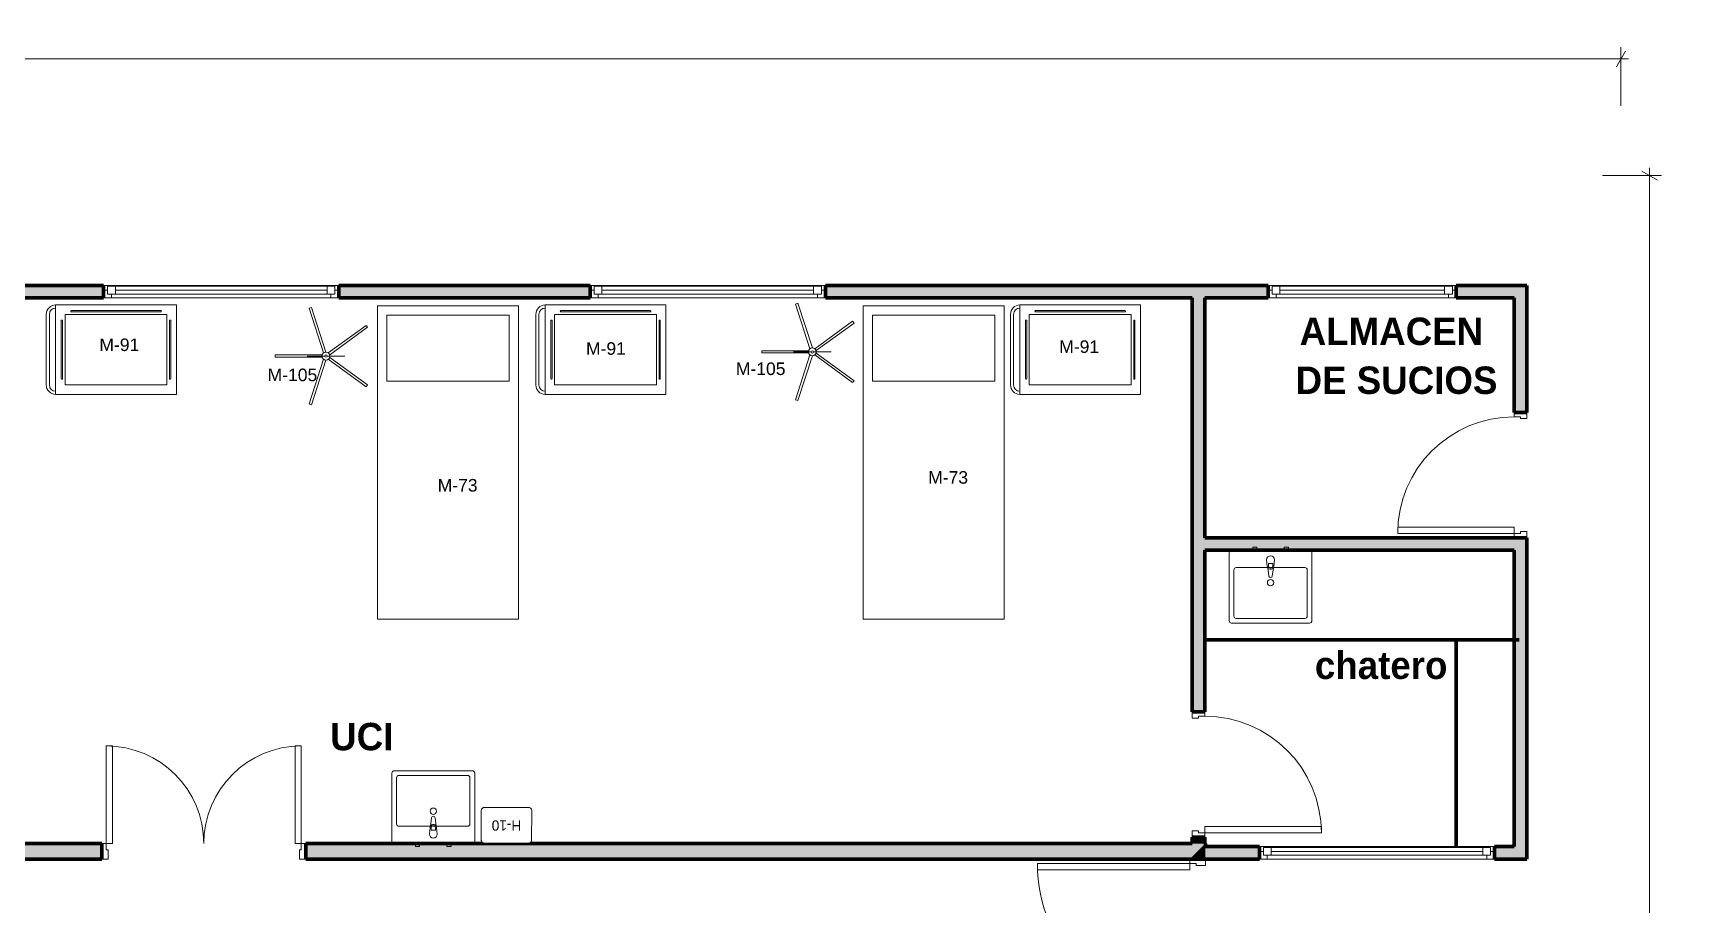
# Model space of a CAD drawing. Header units: metres. Extents: x 501.6 to 576.9, y -200.7 to -181.9.
# Drawn here: x 566.23 to 576.87, y -187.46 to -181.9 of the extents above; entities that cross this region are included whole.
import ezdxf
from ezdxf.enums import TextEntityAlignment as Align

# ---------------------------------------------------------------- set-up
doc = ezdxf.new("R2010")
doc.units = ezdxf.units.M
doc.header["$MEASUREMENT"] = 0
doc.set_wipeout_variables(frame=1)
doc.linetypes.add('Wipeout_Contour', pattern=[1, 0, -1])
for name, color, linetype, lineweight in [('ACA _ Sentido de Ceramicos_Pluma_Nº__1', 7, 'Continuous', 70), ('ARQ _ Cota - Parcial Exterior.Consultorio_Pluma_Nº__15', 214, 'Continuous', 25), ('ARQ _ Cota - Parcial Exterior.Consultorio_Pluma_Nº__43', 5, 'Continuous', 0), ('Dibujo & Figuras_Pluma_Nº__15', 214, 'Continuous', 25), ('Puertas ArchiCAD_Pluma_Nº__2', 8, 'Continuous', 0), ('Puertas ArchiCAD_Pluma_Nº__23', 5, 'Continuous', 9), ('Puertas ArchiCAD_Pluma_Nº__27', 7, 'Continuous', 70), ('Puertas ArchiCAD_Pluma_Nº__3', 5, 'Continuous', 15), ('Structural - Bearing_Pluma_Nº__27', 7, 'Continuous', 70)]:
    doc.layers.add(name, color=color, linetype=linetype, lineweight=lineweight)
for name, color, linetype in [('ARQ _ Cota - Parcial Exterior.Consultorio', 7, 'Continuous'), ('CER _ Estructura Metalica Tubo de FE LAC  21_2_X1_16_.Cerco', 7, 'Continuous'), ('EQP _ Accesorios de Baños .Consultorio', 7, 'Continuous'), ('Puertas ArchiCAD', 7, 'Continuous'), ('Structural - Bearing', 7, 'Continuous')]:
    doc.layers.add(name, color=color, linetype=linetype)
for name, color, linetype, lineweight, true_color in [('ARQ _ Cota - Parcial Exterior.Consultorio_Pluma_Nº__106', 171, 'Continuous', 15, 0xaaaaff), ('CER _ Estructura Metalica Tubo de FE LAC  21_2_X1_16_.Cerco_Pluma_Nº__75', 7, 'Continuous', 20, 0x405cbf), ('EQP _ Accesorios de Baños .Consultorio_Pluma_Nº__86', 7, 'Continuous', 20, 0x5555ff), ('Interior - Furniture _Pluma_Nº__91', 171, 'Continuous', 13, 0xaaaaff), ('Structural - Bearing_Pluma_Nº__106', 171, 'Continuous', 15, 0xaaaaff), ('Ventanas ArchiCAD_Pluma_Nº__63', 7, 'Continuous', 20, 0xff9955)]:
    doc.layers.add(name, color=color, linetype=linetype, lineweight=lineweight, true_color=true_color)
doc.layers.add('PDF2_Text', color=7, linetype='Continuous', true_color=0xff0080)
doc.styles.add('Estilo_Generado_2', font='GOTHICB.TTF')
doc.styles.add('Estilo_Generado_3', font='GOTHIC.TTF')
doc.styles.add('PDF Arial', font='arial.ttf')
doc.dimstyles.new('Estilo_Generado__1', dxfattribs={"dimtxt": 0.2, "dimasz": 0.076, "dimexe": 0.18, "dimexo": 0.3, "dimgap": 0.09, "dimtad": 0, "dimtih": 1, "dimtoh": 1, "dimzin": 0, "dimdsep": 46, "dimtxsty": 'Estilo_Generado_2', "dimblk": 'ARROWHEAD_2', "dimblk1": 'ARROWHEAD_2', "dimblk2": 'ARROWHEAD_2', "dimcen": 0.09, "dimclrd": 171, "dimclre": 171, "dimclrt": 214, "dimazin": 0, "dimtfac": 1, "dimtdec": 4, "dimtmove": 0, "dimatfit": 3, "dimfxl": 1, "dimtolj": 1, "dimtzin": 0, "dimarcsym": 0})

# ---------------------------------------------------------------- blocks, each defined once
blk = doc.blocks.new('Window 16_2')
at = {"layer": 'Ventanas ArchiCAD_Pluma_Nº__63', "color": 21, "linetype": 'Continuous', "lineweight": 20, "true_color": 0xff9955}
for p, q in [((-0.75, 0), (0.75, 0)), ((-0.7, 0), (-0.75, 0)), ((-0.75, 0), (-0.75, -0.05)), ((-0.7, -0.025), (-0.7, 0)), ((0.7, 0), (-0.7, 0)), ((0.75, 0), (0.7, 0)), ((0.7, 0), (0.7, -0.025)), ((0.75, 0), (0.75, -0.05)), ((-0.75, -0.05), (-0.725, -0.05)), ((-0.75, -0.08), (0.75, -0.08)), ((-0.725, -0.05), (-0.725, -0.025)), ((-0.725, -0.025), (-0.7, -0.025)), ((-0.675, -0.025), (-0.725, -0.025)), ((-0.725, -0.025), (-0.725, -0.075)), ((-0.725, -0.075), (-0.675, -0.075)), ((-0.675, -0.025), (0.675, -0.025)), ((-0.675, -0.075), (-0.675, -0.025)), ((-0.675, -0.05), (0.675, -0.05)), ((-0.675, -0.075), (0.675, -0.075)), ((-0.675, -0.075), (0.675, -0.075)), ((0.725, -0.025), (0.675, -0.025)), ((0.675, -0.025), (0.675, -0.075)), ((0.675, -0.075), (0.725, -0.075)), ((0.7, -0.025), (0.725, -0.025)), ((0.725, -0.025), (0.725, -0.05)), ((0.725, -0.075), (0.725, -0.025)), ((0.725, -0.05), (0.75, -0.05))]:
    blk.add_line(p, q, dxfattribs=at)
blk = doc.blocks.new('Window 16_3')
at = {"layer": 'Ventanas ArchiCAD_Pluma_Nº__63', "color": 21, "linetype": 'Continuous', "lineweight": 20, "true_color": 0xff9955}
for p, q in [((-0.6, 0), (0.6, 0)), ((-0.55, 0), (-0.6, 0)), ((-0.6, 0), (-0.6, -0.05)), ((-0.55, -0.025), (-0.55, 0)), ((0.55, 0), (-0.55, 0)), ((0.6, 0), (0.55, 0)), ((0.55, 0), (0.55, -0.025)), ((0.6, 0), (0.6, -0.05)), ((-0.6, -0.05), (-0.575, -0.05)), ((-0.6, -0.08), (0.6, -0.08)), ((-0.575, -0.05), (-0.575, -0.025)), ((-0.575, -0.025), (-0.55, -0.025)), ((-0.525, -0.025), (-0.575, -0.025)), ((-0.575, -0.025), (-0.575, -0.075)), ((-0.575, -0.075), (-0.525, -0.075)), ((-0.525, -0.025), (0.525, -0.025)), ((-0.525, -0.075), (-0.525, -0.025)), ((-0.525, -0.05), (0.525, -0.05)), ((-0.525, -0.075), (0.525, -0.075)), ((-0.525, -0.075), (0.525, -0.075)), ((0.575, -0.025), (0.525, -0.025)), ((0.525, -0.025), (0.525, -0.075)), ((0.525, -0.075), (0.575, -0.075)), ((0.55, -0.025), (0.575, -0.025)), ((0.575, -0.025), (0.575, -0.05)), ((0.575, -0.075), (0.575, -0.025)), ((0.575, -0.05), (0.6, -0.05))]:
    blk.add_line(p, q, dxfattribs=at)
blk = doc.blocks.new('Muro_20', base_point=(575.758, -183.509))
at = {"layer": 'Structural - Bearing_Pluma_Nº__106', "linetype": 'Continuous', "lineweight": 0, "true_color": 0xbfbffe}
for points in [[(566.679, -183.509), (565.073, -183.509), (565.073, -183.539), (565.073, -183.589), (566.679, -183.589), (566.679, -183.539)], [(568.179, -183.509), (568.179, -183.539), (568.179, -183.589), (569.783, -183.589), (569.783, -183.539), (569.783, -183.509)], [(571.283, -183.589), (574.108, -183.589), (574.108, -183.539), (574.108, -183.509), (571.283, -183.509), (571.283, -183.539)], [(575.308, -183.509), (575.308, -183.539), (575.308, -183.589), (575.678, -183.589), (575.758, -183.509)]]:
    blk.add_hatch(color=254, dxfattribs=at).paths.add_polyline_path(points)
at = {"layer": 'Structural - Bearing_Pluma_Nº__27', "color": 7, "linetype": 'Continuous', "lineweight": 70}
for p, q in [((566.679, -183.539), (566.679, -183.509)), ((566.679, -183.589), (566.679, -183.539)), ((568.179, -183.539), (568.179, -183.509)), ((568.179, -183.589), (568.179, -183.539)), ((569.783, -183.539), (569.783, -183.509)), ((569.783, -183.589), (569.783, -183.539)), ((571.283, -183.539), (571.283, -183.509)), ((571.283, -183.589), (571.283, -183.539)), ((574.108, -183.539), (574.108, -183.509)), ((574.108, -183.589), (574.108, -183.539)), ((575.308, -183.539), (575.308, -183.509)), ((575.308, -183.589), (575.308, -183.539))]:
    blk.add_line(p, q, dxfattribs=at)
at = {"layer": 'Structural - Bearing_Pluma_Nº__27', "color": 7, "linetype": 'Continuous', "lineweight": 70, "flags": 128}
for points in [[(566.679, -183.509), (565.073, -183.509)], [(569.783, -183.509), (568.179, -183.509)], [(574.108, -183.509), (571.283, -183.509)], [(575.758, -183.509), (575.308, -183.509)], [(565.073, -183.589), (566.679, -183.589)], [(568.179, -183.589), (569.783, -183.589)], [(571.283, -183.589), (573.623, -183.589)], [(573.703, -183.589), (574.108, -183.589)], [(575.308, -183.589), (575.678, -183.589)]]:
    blk.add_lwpolyline(points, dxfattribs=at)
at = {"layer": 'Ventanas ArchiCAD_Pluma_Nº__63', "color": 21, "linetype": 'Continuous', "lineweight": 20, "true_color": 0xff9955, "xscale": -1, "rotation": 180}
for name, p in [('Window 16_2', (567.429, -183.589)), ('Window 16_2', (570.533, -183.589)), ('Window 16_3', (574.708, -183.589))]:
    blk.add_blockref(name, p, dxfattribs=at)
blk = doc.blocks.new('Double Door 16_3')
at = {"layer": 'Puertas ArchiCAD_Pluma_Nº__2', "color": 8, "linetype": 'Continuous', "lineweight": 0}
for centre, start, end in [((-0.622, 0), 0, 90), ((0.622, 0), 90, 180)]:
    blk.add_arc(centre, 0.622, start, end, dxfattribs=at)
at = {"layer": 'Puertas ArchiCAD_Pluma_Nº__23', "color": 5, "linetype": 'Continuous', "lineweight": 9}
for p, q in [((-0.622, 0), (-0.65, 0)), ((-0.65, 0), (-0.65, -0.1)), ((-0.622, -0.04), (-0.622, 0)), ((0.65, 0), (0.622, 0)), ((0.622, 0), (0.622, -0.04)), ((0.65, -0.1), (0.65, 0)), ((-0.65, -0.1), (-0.61, -0.1)), ((-0.61, -0.04), (-0.622, -0.04)), ((-0.61, -0.1), (-0.61, -0.04)), ((0.622, -0.04), (0.61, -0.04)), ((0.61, -0.04), (0.61, -0.1)), ((0.61, -0.1), (0.65, -0.1))]:
    blk.add_line(p, q, dxfattribs=at)
at = {"layer": 'Puertas ArchiCAD_Pluma_Nº__27', "color": 7, "linetype": 'Continuous', "lineweight": 70}
for p, q in [((-0.65, 0), (-0.65, -0.1)), ((0.65, 0), (0.65, -0.1))]:
    blk.add_line(p, q, dxfattribs=at)
at = {"layer": 'Puertas ArchiCAD_Pluma_Nº__3', "color": 5, "linetype": 'Continuous', "lineweight": 15}
for p, q in [((-0.622, 0.622), (-0.622, 0)), ((-0.582, 0.622), (-0.622, 0.622)), ((-0.582, 0), (-0.582, 0.622)), ((0.582, 0), (0.582, 0.622)), ((0.582, 0.622), (0.622, 0.622)), ((0.622, 0.622), (0.622, 0)), ((-0.622, 0), (-0.582, 0)), ((0.622, 0), (0.582, 0))]:
    blk.add_line(p, q, dxfattribs=at)
blk = doc.blocks.new('Muro_23', base_point=(554.148, -187.169))
at = {"layer": 'Structural - Bearing_Pluma_Nº__106', "linetype": 'Continuous', "lineweight": 0, "true_color": 0xbfbffe}
for points in [[(559.708, -187.069), (559.708, -187.169), (566.668, -187.169), (566.668, -187.069)], [(573.708, -187.069), (567.968, -187.069), (567.968, -187.169), (573.608, -187.169)]]:
    blk.add_hatch(color=254, dxfattribs=at).paths.add_polyline_path(points)
at = {"layer": 'Structural - Bearing_Pluma_Nº__27', "color": 7, "linetype": 'Continuous', "lineweight": 70}
for p, q in [((566.668, -187.069), (566.668, -187.169)), ((567.968, -187.069), (567.968, -187.169))]:
    blk.add_line(p, q, dxfattribs=at)
at = {"layer": 'Structural - Bearing_Pluma_Nº__27', "color": 7, "linetype": 'Continuous', "lineweight": 70, "flags": 128}
for points in [[(566.668, -187.069), (561.248, -187.069)], [(573.623, -187.069), (567.968, -187.069)], [(573.708, -187.069), (573.703, -187.069)], [(559.708, -187.169), (566.668, -187.169)], [(567.968, -187.169), (573.608, -187.169)]]:
    blk.add_lwpolyline(points, dxfattribs=at)
at = {"layer": 'Puertas ArchiCAD', "color": 21, "linetype": 'Continuous', "lineweight": 20, "true_color": 0xff9955, "xscale": -1}
blk.add_blockref('Double Door 16_3', (567.318, -187.069), dxfattribs=at)
blk = doc.blocks.new('Double Door 16_4')
at = {"layer": 'Puertas ArchiCAD_Pluma_Nº__2', "color": 8, "linetype": 'Continuous', "lineweight": 0}
for centre, start, end in [((-0.972, 0), 0, 90), ((0.972, 0), 90, 180)]:
    blk.add_arc(centre, 0.972, start, end, dxfattribs=at)
at = {"layer": 'Puertas ArchiCAD_Pluma_Nº__23', "color": 5, "linetype": 'Continuous', "lineweight": 9}
for p, q in [((-0.972, 0), (-1, 0)), ((-1, 0), (-1, -0.1)), ((-0.972, -0.04), (-0.972, 0)), ((1, 0), (0.972, 0)), ((0.972, 0), (0.972, -0.04)), ((1, -0.1), (1, 0)), ((-1, -0.1), (-0.96, -0.1)), ((-0.96, -0.04), (-0.972, -0.04)), ((-0.96, -0.1), (-0.96, -0.04)), ((0.972, -0.04), (0.96, -0.04)), ((0.96, -0.04), (0.96, -0.1)), ((0.96, -0.1), (1, -0.1))]:
    blk.add_line(p, q, dxfattribs=at)
at = {"layer": 'Puertas ArchiCAD_Pluma_Nº__27', "color": 7, "linetype": 'Continuous', "lineweight": 70}
for p, q in [((-1, 0), (-1, -0.1)), ((1, 0), (1, -0.1))]:
    blk.add_line(p, q, dxfattribs=at)
at = {"layer": 'Puertas ArchiCAD_Pluma_Nº__3', "color": 5, "linetype": 'Continuous', "lineweight": 15}
for p, q in [((-0.972, 0.972), (-0.972, 0)), ((-0.932, 0.972), (-0.972, 0.972)), ((-0.932, 0), (-0.932, 0.972)), ((0.932, 0), (0.932, 0.972)), ((0.932, 0.972), (0.972, 0.972)), ((0.972, 0.972), (0.972, 0)), ((-0.972, 0), (-0.932, 0)), ((0.972, 0), (0.932, 0))]:
    blk.add_line(p, q, dxfattribs=at)
blk = doc.blocks.new('Muro_27', base_point=(573.708, -189.169))
at = {"layer": 'Structural - Bearing_Pluma_Nº__106', "linetype": 'Continuous', "lineweight": 0, "true_color": 0xbfbffe}
for points in [[(573.708, -187.069), (573.608, -187.169), (573.708, -187.169)], [(573.608, -189.169), (573.708, -189.249), (573.708, -189.169)]]:
    blk.add_hatch(color=254, dxfattribs=at).paths.add_polyline_path(points)
at = {"layer": 'Structural - Bearing_Pluma_Nº__27', "color": 7, "linetype": 'Continuous', "lineweight": 70}
for p, q in [((573.608, -187.169), (573.708, -187.169)), ((573.608, -189.169), (573.708, -189.169))]:
    blk.add_line(p, q, dxfattribs=at)
at = {"layer": 'Structural - Bearing_Pluma_Nº__27', "color": 7, "linetype": 'Continuous', "lineweight": 70, "flags": 128}
for points in [[(573.708, -187.089), (573.708, -187.069)], [(573.708, -189.249), (573.708, -189.169)]]:
    blk.add_lwpolyline(points, dxfattribs=at)
at = {"layer": 'Puertas ArchiCAD', "color": 21, "linetype": 'Continuous', "lineweight": 20, "true_color": 0xff9955, "xscale": -1, "rotation": 90}
blk.add_blockref('Double Door 16_4', (573.608, -188.169), dxfattribs=at)
blk = doc.blocks.new('Muro_48', base_point=(575.758, -187.169))
at = {"layer": 'Structural - Bearing_Pluma_Nº__106', "linetype": 'Continuous', "lineweight": 0, "true_color": 0xbfbffe}
for points in [[(573.708, -187.089), (573.708, -187.169), (574.052, -187.169), (574.052, -187.119), (574.052, -187.089)], [(575.678, -187.089), (575.552, -187.089), (575.552, -187.119), (575.552, -187.169), (575.758, -187.169)]]:
    blk.add_hatch(color=254, dxfattribs=at).paths.add_polyline_path(points)
at = {"layer": 'Structural - Bearing_Pluma_Nº__27', "color": 7, "linetype": 'Continuous', "lineweight": 70}
for p, q in [((574.052, -187.119), (574.052, -187.089)), ((574.052, -187.169), (574.052, -187.119)), ((575.552, -187.119), (575.552, -187.089)), ((575.552, -187.169), (575.552, -187.119))]:
    blk.add_line(p, q, dxfattribs=at)
at = {"layer": 'Structural - Bearing_Pluma_Nº__27', "color": 7, "linetype": 'Continuous', "lineweight": 70, "flags": 128}
for points in [[(574.052, -187.089), (573.708, -187.089)], [(573.708, -187.169), (574.052, -187.169)], [(575.678, -187.089), (575.552, -187.089)], [(575.552, -187.169), (575.758, -187.169)]]:
    blk.add_lwpolyline(points, dxfattribs=at)
at = {"layer": 'Ventanas ArchiCAD_Pluma_Nº__63', "color": 21, "linetype": 'Continuous', "lineweight": 20, "true_color": 0xff9955, "xscale": -1, "rotation": 180}
blk.add_blockref('Window 16_2', (574.802, -187.169), dxfattribs=at)
blk = doc.blocks.new('Door with Transom 16_4')
at = {"layer": 'Puertas ArchiCAD_Pluma_Nº__2', "color": 8, "linetype": 'Continuous', "lineweight": 0}
blk.add_arc((0.372, 0), 0.744, 90, 180, dxfattribs=at)
at = {"layer": 'Puertas ArchiCAD_Pluma_Nº__23', "color": 5, "linetype": 'Continuous', "lineweight": 9}
for p, q in [((-0.372, 0), (-0.4, 0)), ((-0.4, 0), (-0.4, -0.08)), ((-0.372, -0.04), (-0.372, 0)), ((0.4, 0), (0.372, 0)), ((0.372, 0), (0.372, -0.04)), ((0.4, -0.08), (0.4, 0)), ((-0.4, -0.08), (-0.36, -0.08)), ((-0.36, -0.04), (-0.372, -0.04)), ((-0.36, -0.08), (-0.36, -0.04)), ((0.372, -0.04), (0.36, -0.04)), ((0.36, -0.04), (0.36, -0.08)), ((0.36, -0.08), (0.4, -0.08))]:
    blk.add_line(p, q, dxfattribs=at)
at = {"layer": 'Puertas ArchiCAD_Pluma_Nº__27', "color": 7, "linetype": 'Continuous', "lineweight": 70}
for p, q in [((-0.4, 0), (-0.4, -0.08)), ((0.4, 0), (0.4, -0.08))]:
    blk.add_line(p, q, dxfattribs=at)
at = {"layer": 'Puertas ArchiCAD_Pluma_Nº__3', "color": 5, "linetype": 'Continuous', "lineweight": 15}
for p, q in [((0.332, 0), (0.332, 0.744)), ((0.332, 0.744), (0.372, 0.744)), ((0.372, 0.744), (0.372, 0)), ((0.372, 0), (0.332, 0))]:
    blk.add_line(p, q, dxfattribs=at)
blk = doc.blocks.new('Muro_49', base_point=(575.758, -187.169))
at = {"layer": 'Structural - Bearing_Pluma_Nº__106', "linetype": 'Continuous', "lineweight": 0, "true_color": 0xbfbffe}
for points in [[(575.678, -184.319), (575.758, -184.319), (575.758, -183.509), (575.678, -183.589)], [(575.678, -187.089), (575.758, -187.169), (575.758, -185.119), (575.678, -185.119)]]:
    blk.add_hatch(color=254, dxfattribs=at).paths.add_polyline_path(points)
at = {"layer": 'Structural - Bearing_Pluma_Nº__27', "color": 7, "linetype": 'Continuous', "lineweight": 70}
for p, q in [((575.678, -184.319), (575.758, -184.319)), ((575.678, -185.119), (575.758, -185.119))]:
    blk.add_line(p, q, dxfattribs=at)
at = {"layer": 'Structural - Bearing_Pluma_Nº__27', "color": 7, "linetype": 'Continuous', "lineweight": 70, "flags": 128}
for points in [[(575.758, -184.319), (575.758, -183.509)], [(575.678, -183.589), (575.678, -184.319)], [(575.758, -187.169), (575.758, -185.119)], [(575.678, -185.199), (575.678, -187.089)]]:
    blk.add_lwpolyline(points, dxfattribs=at)
at = {"layer": 'Puertas ArchiCAD', "color": 21, "linetype": 'Continuous', "lineweight": 20, "true_color": 0xff9955, "xscale": -1, "rotation": 90}
blk.add_blockref('Door with Transom 16_4', (575.678, -184.719), dxfattribs=at)
blk = doc.blocks.new('Muro_50', base_point=(573.623, -187.169))
at = {"layer": 'Structural - Bearing_Pluma_Nº__106', "linetype": 'Continuous', "lineweight": 0, "true_color": 0xbfbffe}
for points in [[(573.703, -183.589), (573.623, -183.589), (573.623, -186.229), (573.703, -186.229)], [(573.623, -187.069), (573.703, -187.069), (573.703, -187.029), (573.623, -187.029)]]:
    blk.add_hatch(color=254, dxfattribs=at).paths.add_polyline_path(points)
at = {"layer": 'Structural - Bearing_Pluma_Nº__27', "color": 7, "linetype": 'Continuous', "lineweight": 70}
for p, q in [((573.703, -186.229), (573.623, -186.229)), ((573.703, -187.029), (573.623, -187.029))]:
    blk.add_line(p, q, dxfattribs=at)
at = {"layer": 'Structural - Bearing_Pluma_Nº__27', "color": 7, "linetype": 'Continuous', "lineweight": 70, "flags": 128}
for points in [[(573.623, -183.589), (573.623, -186.229)], [(573.703, -185.119), (573.703, -183.589)], [(573.703, -186.229), (573.703, -185.199)], [(573.623, -187.029), (573.623, -187.069)], [(573.703, -187.069), (573.703, -187.029)]]:
    blk.add_lwpolyline(points, dxfattribs=at)
at = {"layer": 'Puertas ArchiCAD', "color": 21, "linetype": 'Continuous', "lineweight": 20, "true_color": 0xff9955, "rotation": 270}
blk.add_blockref('Door with Transom 16_4', (573.703, -186.629), dxfattribs=at)
blk = doc.blocks.new('Muro_51', base_point=(575.758, -185.119))
at = {"layer": 'Structural - Bearing_Pluma_Nº__106', "linetype": 'Continuous', "lineweight": 0, "true_color": 0xbfbffe}
blk.add_hatch(color=254, dxfattribs=at).paths.add_polyline_path([(575.678, -185.119), (573.703, -185.119), (573.703, -185.199), (575.678, -185.199)])
at = {"layer": 'Structural - Bearing_Pluma_Nº__27', "color": 7, "linetype": 'Continuous', "lineweight": 70, "flags": 128}
for points in [[(575.678, -185.119), (573.703, -185.119)], [(573.703, -185.199), (575.678, -185.199)]]:
    blk.add_lwpolyline(points, dxfattribs=at)
blk = doc.blocks.new('Lavabo 22')
at = {"layer": 'CER _ Estructura Metalica Tubo de FE LAC  21_2_X1_16_.Cerco_Pluma_Nº__75', "color": 165, "linetype": 'Continuous', "lineweight": 20, "true_color": 0x405cbf}
for p, q in [((-0.249, 0), (0.249, 0)), ((-0.087, 0.02), (-0.114, 0.02)), ((-0.114, 0.02), (-0.114, 0)), ((-0.114, 0), (-0.087, 0)), ((-0.087, 0), (-0.087, 0.02)), ((0.114, 0.02), (0.087, 0.02)), ((0.087, 0.02), (0.087, 0)), ((0.087, 0), (0.114, 0)), ((0.114, 0), (0.114, 0.02)), ((-0.264, -0.449), (-0.264, -0.015)), ((-0.025, -0.06), (-0.021, -0.102)), ((-0.014, -0.1), (-0.014, -0.085)), ((-0.014, -0.085), (0.014, -0.085)), ((0.014, -0.085), (0.014, -0.1)), ((0.021, -0.102), (0.025, -0.06)), ((0.264, -0.015), (0.264, -0.449)), ((-0.234, -0.419), (-0.234, -0.125)), ((-0.219, -0.11), (0.219, -0.11)), ((-0.018, -0.111), (-0.011, -0.164)), ((0.011, -0.164), (0.018, -0.111)), ((0.234, -0.125), (0.234, -0.419)), ((0.249, -0.464), (-0.249, -0.464)), ((0.219, -0.434), (-0.219, -0.434))]:
    blk.add_line(p, q, dxfattribs=at)
blk.add_circle((0, -0.206), 0.02, dxfattribs=at)
for centre, radius, start, end in [((-0.249, -0.015), 0.015, 90, 180), ((0, -0.06), 0.025, 0, 180), ((0, -0.1), 0.0211, 185.1696, 212.771), ((0, -0.1), 0.0136, 180, 0), ((0, -0.1), 0.0211, 327.229, 354.8304), ((0.249, -0.015), 0.015, 0, 90), ((-0.219, -0.125), 0.015, 90, 180), ((0, -0.1), 0.0211, 212.771, 327.229), ((0, -0.163), 0.0112, 187.1389, 352.8611), ((0.219, -0.125), 0.015, 0, 90), ((-0.219, -0.419), 0.015, 180, 270), ((0.219, -0.419), 0.015, 270, 0), ((-0.249, -0.449), 0.015, 180, 270), ((0.249, -0.449), 0.015, 270, 0)]:
    blk.add_arc(centre, radius, start, end, dxfattribs=at)
blk = doc.blocks.new('Cama Hospital 22')
at = {"layer": 'Interior - Furniture _Pluma_Nº__91', "color": 161, "linetype": 'Continuous', "lineweight": 13, "true_color": 0xaaaaff}
for p, q in [((0.9, 2), (0, 2)), ((0, 2), (0, 0)), ((0.84, 1.94), (0.06, 1.94)), ((0.06, 1.94), (0.06, 1.52)), ((0.84, 1.52), (0.84, 1.94)), ((0.9, 0), (0.9, 2)), ((0.06, 1.52), (0.84, 1.52)), ((0, 0), (0.9, 0))]:
    blk.add_line(p, q, dxfattribs=at)
blk = doc.blocks.new('Soporte Transfusiones 22')
at = {"layer": 'Interior - Furniture _Pluma_Nº__91', "color": 161, "linetype": 'Continuous', "lineweight": 13, "true_color": 0xaaaaff}
for p, q in [((0.093, 0.31), (0, 0.025)), ((0.015, 0.02), (0.107, 0.305)), ((0.107, 0.305), (0.093, 0.31)), ((-0.257, 0.196), (-0.266, 0.184)), ((-0.266, 0.184), (-0.024, 0.008)), ((-0.015, 0.02), (-0.257, 0.196)), ((-0.12, 0), (-0.007, 0)), ((0.12, 0), (0.007, 0)), ((0.323, 0.007), (0.024, 0.007)), ((0.323, -0.007), (0.323, 0.007)), ((-0.024, -0.008), (-0.266, -0.184)), ((-0.257, -0.196), (-0.015, -0.02)), ((0, -0.025), (0.093, -0.31)), ((0.107, -0.305), (0.015, -0.02)), ((0.024, -0.007), (0.323, -0.007)), ((-0.266, -0.184), (-0.257, -0.196)), ((0.093, -0.31), (0.107, -0.305))]:
    blk.add_line(p, q, dxfattribs=at)
for radius, start, end in [(0.025, 0, 180), (0.025, 180, 0), (0.025, 126.5424, 161.4576), (0.0075, 0, 180), (0.0075, 180, 0), (0.025, 54.5424, 89.4576), (0.025, 342.5424, 17.4576), (0.025, 198.5424, 233.4576), (0.025, 270.5424, 305.4576)]:
    blk.add_arc((0, 0), radius, start, end, dxfattribs=at)
blk = doc.blocks.new('Carrito Médico 22')
at = {"layer": 'Interior - Furniture _Pluma_Nº__91', "color": 161, "linetype": 'Continuous', "lineweight": 13, "true_color": 0xaaaaff}
for p, q in [((0.77, 0.57), (0, 0.57)), ((0, 0.57), (0, 0)), ((0.1, 0.534), (0.67, 0.534)), ((0.77, 0), (0.77, 0.57)), ((0.77, 0.57), (0.77, 0.55)), ((0.036, 0.47), (0.036, 0.1)), ((0.044, 0.1), (0.044, 0.47)), ((0.71, 0.51), (0.06, 0.51)), ((0.06, 0.51), (0.06, 0.06)), ((0.67, 0.526), (0.1, 0.526)), ((0.71, 0.06), (0.71, 0.51)), ((0.726, 0.1), (0.726, 0.47)), ((0.734, 0.47), (0.734, 0.1)), ((0.81, 0.51), (0.81, 0.06)), ((0.83, 0.06), (0.83, 0.51)), ((0, 0), (0.77, 0)), ((0.06, 0.06), (0.71, 0.06)), ((0.77, 0.02), (0.77, 0))]:
    blk.add_line(p, q, dxfattribs=at)
for centre, radius, start, end in [((0.1, 0.53), 0.004, 90, 270), ((0.67, 0.53), 0.004, 270, 90), ((0.77, 0.51), 0.06, 0, 90), ((0.77, 0.51), 0.04, 0, 90), ((0.04, 0.47), 0.004, 0, 180), ((0.73, 0.47), 0.004, 0, 180), ((0.04, 0.1), 0.004, 180, 0), ((0.73, 0.1), 0.004, 180, 0), ((0.77, 0.06), 0.06, 270, 0), ((0.77, 0.06), 0.04, 270, 0)]:
    blk.add_arc(centre, radius, start, end, dxfattribs=at)
blk = doc.blocks.new('DISPENSADOR AUTOMATICO METALICO DE PAPEL TOALLA')
at = {"color": 254, "linetype": 'Wipeout_Contour', "lineweight": 0, "ltscale": 45.267279}
blk.add_wipeout([(0.322, 0.019), (0.322, 0.018), (0.322, 0.018), (0.322, 0.018), (0.32, 0.011), (0.319, 0.008), (0.317, 0.006), (0.316, 0.004), (0.314, 0.003), (0.313, 0.003), (0.312, 0.002), (0.311, 0.001), (0.308, 0), (0.305, 0), (0.017, 0), (0.014, 0), (0.012, 0.001), (0.01, 0.002), (0.009, 0.002), (0.008, 0.003), (0.005, 0.005), (0.003, 0.008), (0.002, 0.01), (0.001, 0.013), (0, 0.018), (0, 0.018), (0, 0.018), (0, 0.019), (0, 0.206), (0, 0.206), (0, 0.21), (0.001, 0.213), (0.002, 0.215), (0.003, 0.218), (0.005, 0.221), (0.008, 0.222), (0.01, 0.224), (0.012, 0.224), (0.014, 0.225), (0.014, 0.227), (0.307, 0.227), (0.307, 0.225), (0.308, 0.225), (0.308, 0.225), (0.308, 0.225), (0.308, 0.225), (0.311, 0.224), (0.311, 0.224), (0.311, 0.224), (0.311, 0.224), (0.314, 0.223), (0.314, 0.223), (0.314, 0.223), (0.316, 0.221), (0.316, 0.221), (0.318, 0.218), (0.318, 0.218), (0.319, 0.218), (0.319, 0.218), (0.32, 0.215), (0.32, 0.215), (0.32, 0.214), (0.32, 0.214), (0.321, 0.211), (0.321, 0.211), (0.321, 0.211), (0.321, 0.209)], dxfattribs=at).dxf.layer = 'EQP _ Accesorios de Baños .Consultorio'
at = {"layer": 'EQP _ Accesorios de Baños .Consultorio_Pluma_Nº__86', "color": 173, "linetype": 'Continuous', "lineweight": 20, "true_color": 0x5555ff}
for p, q in [((0, 0.21), (0.001, 0.213)), ((0.001, 0.213), (0.002, 0.215)), ((0.002, 0.215), (0.003, 0.218)), ((0.003, 0.218), (0.005, 0.221)), ((0.005, 0.221), (0.008, 0.222)), ((0.008, 0.222), (0.01, 0.224)), ((0.01, 0.224), (0.012, 0.224)), ((0.012, 0.224), (0.014, 0.225)), ((0.014, 0.227), (0.307, 0.227)), ((0.014, 0.225), (0.014, 0.227)), ((0.307, 0.227), (0.307, 0.225)), ((0.307, 0.225), (0.308, 0.225)), ((0.308, 0.225), (0.311, 0.224)), ((0.308, 0.225), (0.308, 0.225)), ((0.308, 0.225), (0.308, 0.225)), ((0.308, 0.225), (0.308, 0.225)), ((0.311, 0.224), (0.314, 0.223)), ((0.311, 0.224), (0.311, 0.224)), ((0.311, 0.224), (0.311, 0.224)), ((0.311, 0.224), (0.311, 0.224)), ((0.314, 0.223), (0.316, 0.221)), ((0.314, 0.223), (0.314, 0.223)), ((0.314, 0.223), (0.314, 0.223)), ((0.316, 0.221), (0.318, 0.218)), ((0.316, 0.221), (0.316, 0.221)), ((0.318, 0.218), (0.319, 0.218)), ((0.318, 0.218), (0.318, 0.218)), ((0.319, 0.218), (0.32, 0.215)), ((0.319, 0.218), (0.319, 0.218)), ((0.32, 0.215), (0.32, 0.214)), ((0.32, 0.215), (0.32, 0.215)), ((0.32, 0.214), (0.321, 0.211)), ((0.32, 0.214), (0.32, 0.214)), ((0, 0.206), (0, 0.21)), ((0, 0.206), (0, 0.206)), ((0, 0.019), (0, 0.206)), ((0.321, 0.211), (0.321, 0.209)), ((0.321, 0.211), (0.321, 0.211)), ((0.321, 0.211), (0.321, 0.211)), ((0.321, 0.209), (0.322, 0.019)), ((0, 0.018), (0, 0.019)), ((0, 0.018), (0, 0.018)), ((0, 0.018), (0, 0.018)), ((0.001, 0.013), (0, 0.018)), ((0.002, 0.01), (0.001, 0.013)), ((0.003, 0.008), (0.002, 0.01)), ((0.005, 0.005), (0.003, 0.008)), ((0.008, 0.003), (0.005, 0.005)), ((0.009, 0.002), (0.008, 0.003)), ((0.01, 0.002), (0.009, 0.002)), ((0.012, 0.001), (0.01, 0.002)), ((0.014, 0), (0.012, 0.001)), ((0.017, 0), (0.014, 0)), ((0.305, 0), (0.017, 0)), ((0.308, 0), (0.305, 0)), ((0.311, 0.001), (0.308, 0)), ((0.312, 0.002), (0.311, 0.001)), ((0.313, 0.003), (0.312, 0.002)), ((0.314, 0.003), (0.313, 0.003)), ((0.316, 0.004), (0.314, 0.003)), ((0.317, 0.006), (0.316, 0.004)), ((0.319, 0.008), (0.317, 0.006)), ((0.32, 0.011), (0.319, 0.008)), ((0.322, 0.018), (0.32, 0.011)), ((0.322, 0.019), (0.322, 0.018)), ((0.322, 0.018), (0.322, 0.018)), ((0.322, 0.018), (0.322, 0.018))]:
    blk.add_line(p, q, dxfattribs=at)
at = {"layer": 'EQP _ Accesorios de Baños .Consultorio_Pluma_Nº__86', "color": 173, "linetype": 'Continuous', "lineweight": 20, "true_color": 0x5555ff, "style": 'Estilo_Generado_3'}
blk.add_attdef('DUMMY_15', text='', height=0.065, dxfattribs=at).set_placement((0.161, 0.113), align=Align.MIDDLE_CENTER)
blk = doc.blocks.new('*D87')
at = {"layer": 'ARQ _ Cota - Parcial Exterior.Consultorio_Pluma_Nº__106', "color": 161, "linetype": 'Continuous', "lineweight": 15, "true_color": 0xaaaaff, "transparency": 16777216}
for p, q in [((541.399, -182.064), (541.448, -182.064)), ((541.448, -182.364), (541.448, -181.989)), ((541.448, -182.064), (558.528, -182.064)), ((559.279, -182.064), (576.358, -182.064)), ((576.358, -182.364), (576.358, -181.989)), ((576.358, -182.064), (576.407, -182.064))]:
    blk.add_line(p, q, dxfattribs=at)
at = {"layer": 'ARQ _ Cota - Parcial Exterior.Consultorio_Pluma_Nº__43', "color": 5, "linetype": 'Continuous', "lineweight": 0, "transparency": 16777216}
for p, q in [((541.477, -182.014), (541.42, -182.114)), ((576.33, -182.114), (576.387, -182.014))]:
    blk.add_line(p, q, dxfattribs=at)
at = {"layer": 'ARQ _ Cota - Parcial Exterior.Consultorio_Pluma_Nº__15', "color": 214, "lineweight": 25, "transparency": 16777216, "insert": (558.548, -182.164), "char_height": 0.2, "attachment_point": 7, "style": 'Estilo_Generado_2'}
blk.add_mtext('\\A1;34.91', dxfattribs=at)
blk = doc.blocks.new('ARROWHEAD_2')
at = {"color": 0, "linetype": 'Continuous', "lineweight": 0}
for p, q in [((0, 0), (-1, 0)), ((-0.38, -0.66), (0.38, 0.66))]:
    blk.add_line(p, q, dxfattribs=at)
blk = doc.blocks.new('*D89')
at = {"layer": 'ARQ _ Cota - Parcial Exterior.Consultorio_Pluma_Nº__106', "color": 161, "linetype": 'Continuous', "lineweight": 15, "true_color": 0xaaaaff, "transparency": 16777216}
for p, q in [((541.252, -182.809), (540.877, -182.809)), ((540.952, -182.809), (540.952, -182.76)), ((540.952, -191.609), (540.952, -182.809)), ((540.952, -200.649), (540.952, -191.849)), ((541.252, -200.649), (540.877, -200.649)), ((540.952, -200.698), (540.952, -200.649))]:
    blk.add_line(p, q, dxfattribs=at)
at = {"layer": 'ARQ _ Cota - Parcial Exterior.Consultorio_Pluma_Nº__43', "color": 5, "linetype": 'Continuous', "lineweight": 0, "transparency": 16777216}
for p, q in [((541.002, -182.838), (540.902, -182.78)), ((540.902, -200.62), (541.002, -200.678))]:
    blk.add_line(p, q, dxfattribs=at)
at = {"layer": 'ARQ _ Cota - Parcial Exterior.Consultorio_Pluma_Nº__15', "color": 214, "lineweight": 25, "transparency": 16777216, "insert": (540.596, -191.829), "char_height": 0.2, "attachment_point": 7, "style": 'Estilo_Generado_2'}
blk.add_mtext('\\A1;17.84', dxfattribs=at)
blk = doc.blocks.new('*D90')
at = {"layer": 'ARQ _ Cota - Parcial Exterior.Consultorio_Pluma_Nº__106', "color": 161, "linetype": 'Continuous', "lineweight": 15, "true_color": 0xaaaaff, "transparency": 16777216}
for p, q in [((576.616, -182.809), (576.241, -182.809)), ((576.541, -182.809), (576.541, -182.76)), ((576.541, -191.609), (576.541, -182.809)), ((576.541, -200.649), (576.541, -191.849)), ((576.616, -200.649), (576.241, -200.649)), ((576.541, -200.698), (576.541, -200.649))]:
    blk.add_line(p, q, dxfattribs=at)
at = {"layer": 'ARQ _ Cota - Parcial Exterior.Consultorio_Pluma_Nº__43', "color": 5, "linetype": 'Continuous', "lineweight": 0, "transparency": 16777216}
for p, q in [((576.591, -182.838), (576.491, -182.78)), ((576.491, -200.62), (576.591, -200.678))]:
    blk.add_line(p, q, dxfattribs=at)
at = {"layer": 'ARQ _ Cota - Parcial Exterior.Consultorio_Pluma_Nº__15', "color": 214, "lineweight": 25, "transparency": 16777216, "insert": (576.185, -191.829), "char_height": 0.2, "attachment_point": 7, "style": 'Estilo_Generado_2'}
blk.add_mtext('\\A1;17.84', dxfattribs=at)
blk = doc.blocks.new('*D93')
at = {"layer": 'ARQ _ Cota - Parcial Exterior.Consultorio_Pluma_Nº__106', "color": 161, "linetype": 'Continuous', "lineweight": 15, "true_color": 0xaaaaff, "transparency": 16777216}
for p, q in [((574.408, -194.729), (574.408, -194.354)), ((576.358, -194.729), (576.358, -194.354)), ((574.408, -194.654), (575.087, -194.654)), ((575.68, -194.654), (576.358, -194.654)), ((576.358, -194.654), (576.407, -194.654))]:
    blk.add_line(p, q, dxfattribs=at)
at = {"layer": 'ARQ _ Cota - Parcial Exterior.Consultorio_Pluma_Nº__43', "color": 5, "linetype": 'Continuous', "lineweight": 0, "transparency": 16777216}
for p, q in [((574.437, -194.604), (574.38, -194.704)), ((576.33, -194.704), (576.387, -194.604))]:
    blk.add_line(p, q, dxfattribs=at)
at = {"layer": 'ARQ _ Cota - Parcial Exterior.Consultorio_Pluma_Nº__15', "color": 214, "lineweight": 25, "transparency": 16777216, "insert": (575.107, -194.754), "char_height": 0.2, "attachment_point": 7, "style": 'Estilo_Generado_2'}
blk.add_mtext('\\A1;1.95', dxfattribs=at)

msp = doc.modelspace()

# ---------------------------------------------------------------- linework, layer by layer
at = {"layer": 'ACA _ Sentido de Ceramicos_Pluma_Nº__1', "color": 7, "linetype": 'Continuous', "lineweight": 70}
for p, q in [((575.708, -185.769), (573.708, -185.769)), ((575.308, -185.769), (575.308, -187.089))]:
    msp.add_line(p, q, dxfattribs=at)

# ---------------------------------------------------------------- block references
at = {"layer": 'CER _ Estructura Metalica Tubo de FE LAC  21_2_X1_16_.Cerco', "color": 8, "linetype": 'Continuous', "lineweight": 0}
msp.add_blockref('Lavabo 22', (574.123, -185.199), dxfattribs=at)
at = {"layer": 'CER _ Estructura Metalica Tubo de FE LAC  21_2_X1_16_.Cerco', "color": 8, "linetype": 'Continuous', "lineweight": 0, "xscale": -1, "rotation": 180}
msp.add_blockref('Lavabo 22', (568.782, -187.069), dxfattribs=at)
at = {"layer": 'Interior - Furniture _Pluma_Nº__91', "color": 161, "linetype": 'Continuous', "lineweight": 13, "true_color": 0xaaaaff, "xscale": -1}
for name, p in [('Carrito Médico 22', (567.143, -184.204)), ('Cama Hospital 22', (569.326, -185.639)), ('Carrito Médico 22', (570.266, -184.204)), ('Cama Hospital 22', (572.424, -185.639)), ('Carrito Médico 22', (573.294, -184.204))]:
    msp.add_blockref(name, p, dxfattribs=at)
at = {"layer": 'Interior - Furniture _Pluma_Nº__91', "color": 161, "linetype": 'Continuous', "lineweight": 13, "true_color": 0xaaaaff, "rotation": 180}
for p in [(568.097, -183.96), (571.2, -183.933)]:
    msp.add_blockref('Soporte Transfusiones 22', p, dxfattribs=at)
at = {"layer": 'Structural - Bearing', "color": 7, "lineweight": 70}
for name, p in [('Muro_20', (575.758, -183.509)), ('Muro_49', (575.758, -187.169)), ('Muro_50', (573.623, -187.169)), ('Muro_51', (575.758, -185.119)), ('Muro_23', (554.148, -187.169)), ('Muro_27', (573.708, -189.169)), ('Muro_48', (575.758, -187.169))]:
    msp.add_blockref(name, p, dxfattribs=at)

# ---------------------------------------------------------------- texts
at = {"layer": 'Dibujo & Figuras_Pluma_Nº__15', "color": 214, "linetype": 'Continuous', "lineweight": 25, "insert": (574.894, -184.204), "char_height": 0.175, "attachment_point": 8, "line_spacing_factor": 1.070115, "style": 'Estilo_Generado_2'}
msp.add_mtext('\\A1;ALMACEN\\P DE SUCIOS', dxfattribs=at)
at = {"layer": 'Dibujo & Figuras_Pluma_Nº__15', "color": 214, "linetype": 'Continuous', "lineweight": 25, "char_height": 0.175, "attachment_point": 7, "style": 'Estilo_Generado_2'}
for s, insert in [('\\A1;chatero', (574.406, -186.022)), ('\\A1;UCI', (568.124, -186.477))]:
    msp.add_mtext(s, dxfattribs=dict(at, insert=insert))
at = {"layer": 'PDF2_Text', "color": 3, "lineweight": 0, "char_height": 0.08, "attachment_point": 7, "style": 'PDF Arial'}
for s, insert in [('M-91', (566.652, -183.929)), ('M-91', (569.756, -183.953)), ('M-91', (572.775, -183.941)), ('M-105', (570.712, -184.082)), ('M-105', (567.725, -184.121)), ('M-73', (568.81, -184.825)), ('M-73', (571.939, -184.775))]:
    msp.add_mtext(s, dxfattribs=dict(at, insert=insert))

# ---------------------------------------------------------------- dimensions: what is measured, and where the dimension line sits
at = {"layer": 'ARQ _ Cota - Parcial Exterior.Consultorio', "color": 161, "linetype": 'Continuous', "lineweight": 15, "true_color": 0xaaaaff}
for base, p1, picture, middle in [((576.358, -182.064), (541.448, -182.809), '*D87', (558.884, -182.064)), ((576.358, -194.654), (574.408, -187.769), '*D93', (575.366, -194.654))]:
    dim = msp.add_linear_dim(base=base, p1=p1, p2=(576.358, -182.809), dimstyle='Estilo_Generado__1', dxfattribs=at)
    dim.commit()
    dim.dimension.update_dxf_attribs({"geometry": picture, "text_midpoint": middle, "dimtype": 160})

# ---------------------------------------------------------------- next in the draw order: block references
at = {"layer": 'EQP _ Accesorios de Baños .Consultorio_Pluma_Nº__86', "color": 173, "linetype": 'Continuous', "lineweight": 20, "true_color": 0x5555ff}
ref = msp.add_blockref('DISPENSADOR AUTOMATICO METALICO DE PAPEL TOALLA', (569.088, -186.84), dxfattribs=dict(at, xscale=-1, rotation=180))
ref.add_attrib('DUMMY_15', 'H-10', dxfattribs={"color": 173, "linetype": 'Continuous', "lineweight": 20, "true_color": 0x5555ff, "height": 0.065, "rotation": 180, "style": 'Estilo_Generado_3'}).set_placement((569.249, -186.954), align=Align.MIDDLE_CENTER)

# ---------------------------------------------------------------- next in the draw order: dimensions: what is measured, and where the dimension line sits
at = {"layer": 'ARQ _ Cota - Parcial Exterior.Consultorio', "color": 161, "linetype": 'Continuous', "lineweight": 15, "true_color": 0xaaaaff}
for base, picture, middle in [((540.952, -182.809), '*D89', (540.932, -191.729)), ((576.541, -182.809), '*D90', (576.521, -191.729))]:
    dim = msp.add_linear_dim(base=base, p1=(554.948, -200.649), p2=(576.358, -182.809), angle=90, dimstyle='Estilo_Generado__1', dxfattribs=at)
    dim.commit()
    dim.dimension.update_dxf_attribs({"geometry": picture, "text_midpoint": middle, "dimtype": 160})

doc.saveas('drawing.dxf')
